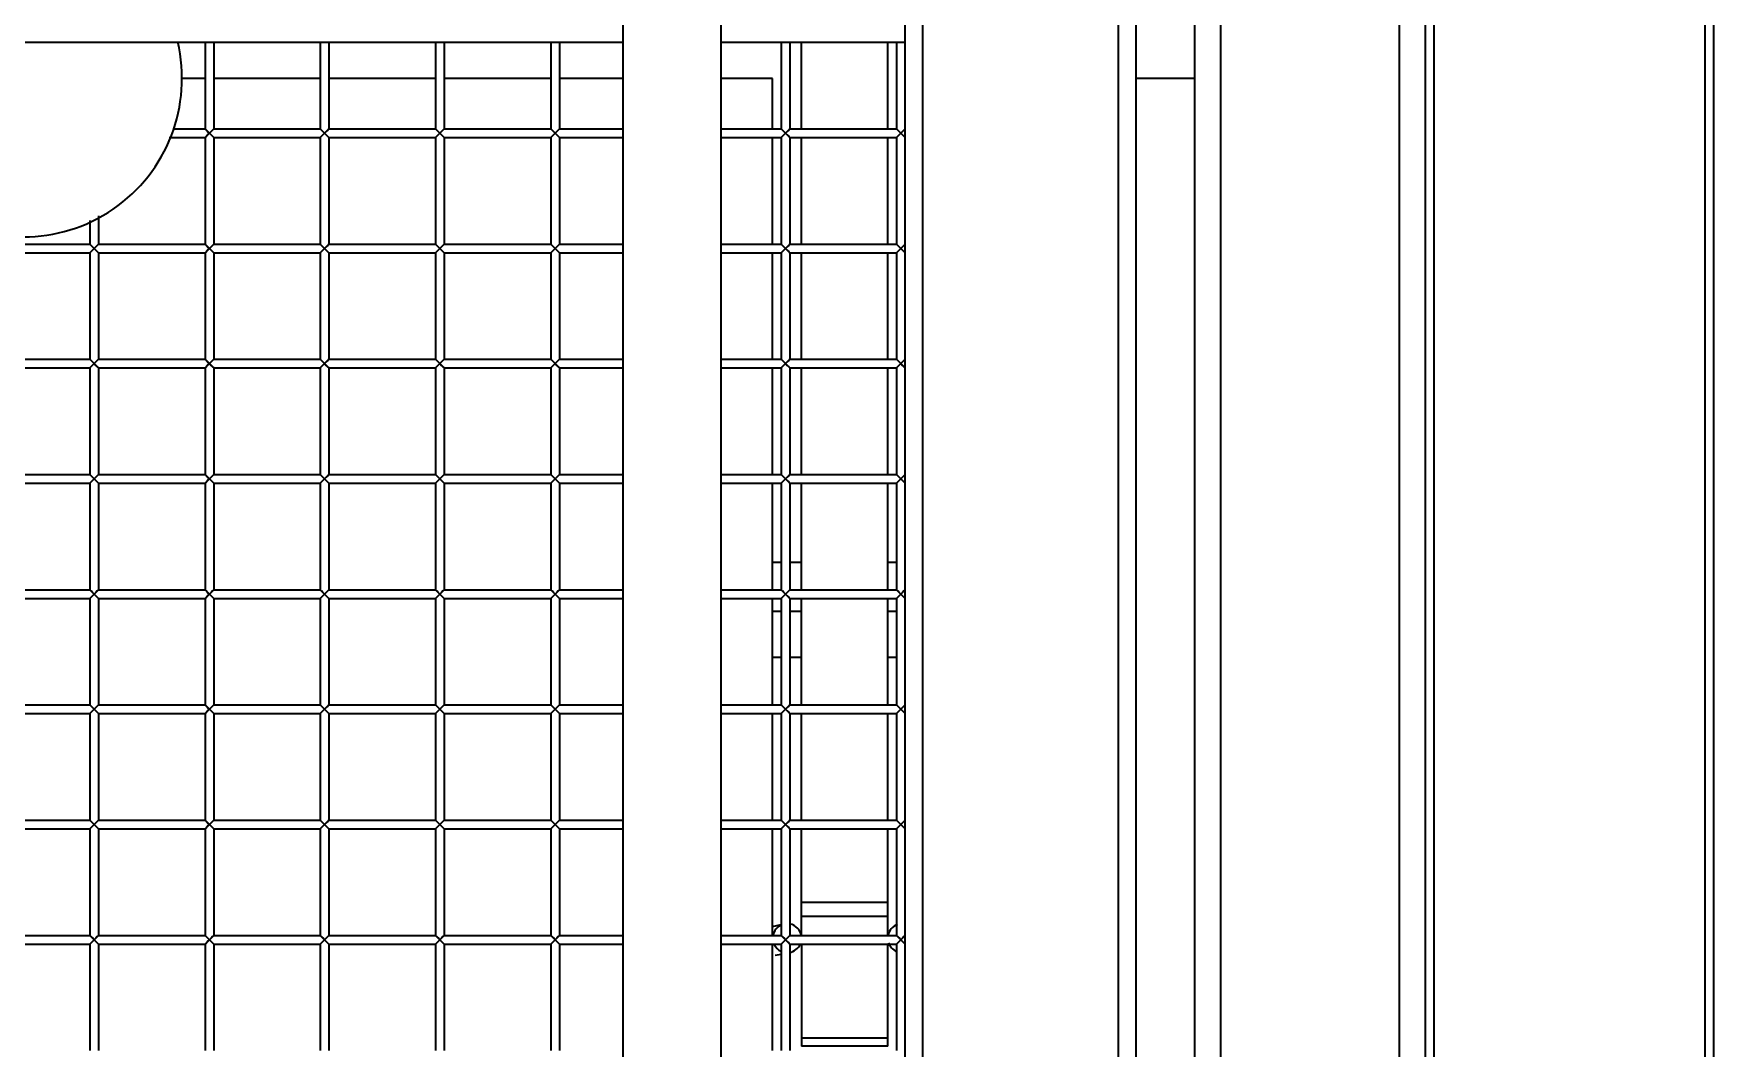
# Model space of a CAD drawing. Header units: millimetres. Extents: x 32496 to 166256, y 3504 to 23939.
# Drawn here: x 46166 to 46749, y 17117 to 17469 of the extents above; entities that cross this region are included whole.
import ezdxf

# ---------------------------------------------------------------- set-up
doc = ezdxf.new("R2010")
doc.units = ezdxf.units.MM
doc.layers.get('0').update_dxf_attribs({"lineweight": 35})

msp = doc.modelspace()

# ---------------------------------------------------------------- linework, layer by layer
at = {"linetype": 'Continuous'}
for p, q in [((46578.14, 15203.349), (46578.14, 17722.349)), ((46640.14, 15203.349), (46640.14, 17722.349)), ((46649.14, 17722.349), (46649.14, 15203.349)), ((46652.14, 17722.349), (46652.14, 15203.349)), ((46746.14, 17722.349), (46746.14, 15203.349)), ((46749.14, 17722.349), (46749.14, 15203.349)), ((46569.14, 15283.349), (46569.14, 17642.349)), ((46468.64, 17465.849), (46468.64, 17625.849)), ((46474.64, 17622.849), (46474.64, 15302.849)), ((46542.64, 15302.849), (46542.64, 17622.849)), ((46548.64, 17622.849), (46548.64, 15302.849)), ((46370.64, 17480.849), (46370.64, 16549.849)), ((46404.64, 17480.849), (46404.64, 16549.849)), ((46370.64, 17465.849), (45744.64, 17465.849)), ((46225.64, 17465.849), (46225.64, 17435.849)), ((46228.64, 17465.849), (46228.64, 17435.849)), ((46265.64, 17465.849), (46265.64, 17435.849)), ((46268.64, 17465.849), (46268.64, 17435.849)), ((46305.64, 17465.849), (46305.64, 17435.849)), ((46308.64, 17465.849), (46308.64, 17435.849)), ((46345.64, 17465.849), (46345.64, 17435.849)), ((46348.64, 17465.849), (46348.64, 17435.849)), ((46468.64, 17465.849), (46404.64, 17465.849)), ((46425.64, 17465.849), (46425.64, 17435.849)), ((46428.64, 17465.849), (46428.64, 17435.849)), ((46432.64, 17435.849), (46432.64, 17465.849)), ((46462.64, 17435.849), (46462.64, 17465.849)), ((46465.64, 17465.849), (46465.64, 17435.849)), ((46468.64, 16562.849), (46468.64, 17465.849)), ((46225.64, 17453.349), (46217.64, 17453.349)), ((46265.64, 17453.349), (46228.64, 17453.349)), ((46305.64, 17453.349), (46268.64, 17453.349)), ((46345.64, 17453.349), (46308.64, 17453.349)), ((46370.64, 17453.349), (46348.64, 17453.349)), ((46422.64, 17453.349), (46404.64, 17453.349)), ((46422.64, 17435.849), (46422.64, 17453.349)), ((46569.14, 17453.349), (46548.64, 17453.349)), ((46213.177, 17432.849), (46225.64, 17432.849)), ((46214.717, 17435.849), (46225.64, 17435.849)), ((46225.64, 17432.849), (46228.64, 17435.849)), ((46228.64, 17432.849), (46225.64, 17435.849)), ((46225.64, 17432.849), (46225.64, 17395.849)), ((46225.756, 17432.965), (46226.55, 17433.759)), ((46226.55, 17433.759), (46227.14, 17434.349)), ((46228.64, 17435.849), (46228.209, 17435.418)), ((46228.64, 17435.849), (46265.64, 17435.849)), ((46228.64, 17432.849), (46228.64, 17395.849)), ((46228.64, 17432.849), (46265.64, 17432.849)), ((46265.64, 17432.849), (46268.64, 17435.849)), ((46268.64, 17432.849), (46265.64, 17435.849)), ((46265.64, 17432.849), (46265.64, 17395.849)), ((46265.756, 17432.965), (46266.55, 17433.759)), ((46266.55, 17433.759), (46267.14, 17434.349)), ((46268.64, 17435.849), (46268.209, 17435.418)), ((46268.64, 17435.849), (46305.64, 17435.849)), ((46268.64, 17432.849), (46268.64, 17395.849)), ((46268.64, 17432.849), (46305.64, 17432.849)), ((46305.64, 17432.849), (46308.64, 17435.849)), ((46308.64, 17432.849), (46305.64, 17435.849)), ((46305.64, 17432.849), (46305.64, 17395.849)), ((46305.756, 17432.965), (46306.55, 17433.759)), ((46306.55, 17433.759), (46307.14, 17434.349)), ((46308.64, 17435.849), (46308.209, 17435.418)), ((46308.64, 17435.849), (46345.64, 17435.849)), ((46308.64, 17432.849), (46308.64, 17395.849)), ((46308.64, 17432.849), (46345.64, 17432.849)), ((46345.64, 17432.849), (46348.64, 17435.849)), ((46348.64, 17432.849), (46345.64, 17435.849)), ((46345.64, 17432.849), (46345.64, 17395.849)), ((46345.756, 17432.965), (46346.55, 17433.759)), ((46346.55, 17433.759), (46347.14, 17434.349)), ((46348.64, 17435.849), (46348.209, 17435.418)), ((46348.64, 17435.849), (46370.64, 17435.849)), ((46348.64, 17432.849), (46348.64, 17395.849)), ((46348.64, 17432.849), (46370.64, 17432.849)), ((46404.64, 17435.849), (46425.64, 17435.849)), ((46404.64, 17432.849), (46425.64, 17432.849)), ((46422.64, 17395.849), (46422.64, 17432.849)), ((46425.64, 17432.849), (46428.64, 17435.849)), ((46428.64, 17432.849), (46425.64, 17435.849)), ((46425.64, 17432.849), (46425.64, 17395.849)), ((46425.756, 17432.965), (46426.55, 17433.759)), ((46426.55, 17433.759), (46427.14, 17434.349)), ((46428.64, 17435.849), (46428.209, 17435.418)), ((46428.64, 17435.849), (46465.64, 17435.849)), ((46428.64, 17432.849), (46428.64, 17395.849)), ((46428.64, 17432.849), (46465.64, 17432.849)), ((46432.64, 17395.849), (46432.64, 17432.849)), ((46462.64, 17395.849), (46462.64, 17432.849)), ((46465.64, 17432.849), (46468.64, 17435.849)), ((46468.64, 17432.849), (46465.64, 17435.849)), ((46465.64, 17432.849), (46465.64, 17395.849)), ((46465.756, 17432.965), (46466.55, 17433.759)), ((46466.55, 17433.759), (46467.14, 17434.349)), ((46468.64, 17435.849), (46468.209, 17435.418)), ((46185.64, 17404.082), (46185.64, 17395.849)), ((46188.64, 17405.618), (46188.64, 17395.849)), ((46148.64, 17395.849), (46185.64, 17395.849)), ((46148.64, 17392.849), (46185.64, 17392.849)), ((46185.64, 17392.849), (46188.64, 17395.849)), ((46188.64, 17392.849), (46185.64, 17395.849)), ((46185.64, 17392.849), (46185.64, 17355.849)), ((46185.756, 17392.965), (46186.55, 17393.759)), ((46186.55, 17393.759), (46187.14, 17394.349)), ((46188.64, 17395.849), (46188.209, 17395.418)), ((46188.64, 17395.849), (46225.64, 17395.849)), ((46188.64, 17392.849), (46188.64, 17355.849)), ((46188.64, 17392.849), (46225.64, 17392.849)), ((46225.64, 17392.849), (46228.64, 17395.849)), ((46228.64, 17392.849), (46225.64, 17395.849)), ((46225.64, 17392.849), (46225.64, 17355.849)), ((46225.756, 17392.965), (46226.55, 17393.759)), ((46226.55, 17393.759), (46227.14, 17394.349)), ((46228.64, 17395.849), (46228.209, 17395.418)), ((46228.64, 17395.849), (46265.64, 17395.849)), ((46228.64, 17392.849), (46228.64, 17355.849)), ((46228.64, 17392.849), (46265.64, 17392.849)), ((46265.64, 17392.849), (46268.64, 17395.849)), ((46268.64, 17392.849), (46265.64, 17395.849)), ((46265.64, 17392.849), (46265.64, 17355.849)), ((46265.756, 17392.965), (46266.55, 17393.759)), ((46266.55, 17393.759), (46267.14, 17394.349)), ((46268.64, 17395.849), (46268.209, 17395.418)), ((46268.64, 17395.849), (46305.64, 17395.849)), ((46268.64, 17392.849), (46268.64, 17355.849)), ((46268.64, 17392.849), (46305.64, 17392.849)), ((46305.64, 17392.849), (46308.64, 17395.849)), ((46308.64, 17392.849), (46305.64, 17395.849)), ((46305.64, 17392.849), (46305.64, 17355.849)), ((46305.756, 17392.965), (46306.55, 17393.759)), ((46306.55, 17393.759), (46307.14, 17394.349)), ((46308.64, 17395.849), (46308.209, 17395.418)), ((46308.64, 17395.849), (46345.64, 17395.849)), ((46308.64, 17392.849), (46308.64, 17355.849)), ((46308.64, 17392.849), (46345.64, 17392.849)), ((46345.64, 17392.849), (46348.64, 17395.849)), ((46348.64, 17392.849), (46345.64, 17395.849)), ((46345.64, 17392.849), (46345.64, 17355.849)), ((46345.756, 17392.965), (46346.55, 17393.759)), ((46346.55, 17393.759), (46347.14, 17394.349)), ((46348.64, 17395.849), (46348.209, 17395.418)), ((46348.64, 17395.849), (46370.64, 17395.849)), ((46348.64, 17392.849), (46348.64, 17355.849)), ((46348.64, 17392.849), (46370.64, 17392.849)), ((46404.64, 17395.849), (46425.64, 17395.849)), ((46404.64, 17392.849), (46425.64, 17392.849)), ((46422.64, 17355.849), (46422.64, 17392.849)), ((46425.64, 17392.849), (46428.64, 17395.849)), ((46428.64, 17392.849), (46425.64, 17395.849)), ((46425.64, 17392.849), (46425.64, 17355.849)), ((46425.756, 17392.965), (46426.55, 17393.759)), ((46426.55, 17393.759), (46427.14, 17394.349)), ((46428.64, 17395.849), (46428.209, 17395.418)), ((46428.64, 17395.849), (46465.64, 17395.849)), ((46428.64, 17392.849), (46428.64, 17355.849)), ((46428.64, 17392.849), (46465.64, 17392.849)), ((46432.64, 17355.849), (46432.64, 17392.849)), ((46462.64, 17355.849), (46462.64, 17392.849)), ((46465.64, 17392.849), (46468.64, 17395.849)), ((46468.64, 17392.849), (46465.64, 17395.849)), ((46465.64, 17392.849), (46465.64, 17355.849)), ((46465.756, 17392.965), (46466.55, 17393.759)), ((46466.55, 17393.759), (46467.14, 17394.349)), ((46468.64, 17395.849), (46468.209, 17395.418)), ((46148.64, 17355.849), (46185.64, 17355.849)), ((46148.64, 17352.849), (46185.64, 17352.849)), ((46185.64, 17352.849), (46188.64, 17355.849)), ((46188.64, 17352.849), (46185.64, 17355.849)), ((46185.64, 17352.849), (46185.64, 17315.849)), ((46185.756, 17352.965), (46186.55, 17353.759)), ((46186.55, 17353.759), (46187.14, 17354.349)), ((46188.64, 17355.849), (46188.209, 17355.418)), ((46188.64, 17355.849), (46225.64, 17355.849)), ((46188.64, 17352.849), (46188.64, 17315.849)), ((46188.64, 17352.849), (46225.64, 17352.849)), ((46225.64, 17352.849), (46228.64, 17355.849)), ((46228.64, 17352.849), (46225.64, 17355.849)), ((46225.64, 17352.849), (46225.64, 17315.849)), ((46225.756, 17352.965), (46226.55, 17353.759)), ((46226.55, 17353.759), (46227.14, 17354.349)), ((46228.64, 17355.849), (46228.209, 17355.418)), ((46228.64, 17355.849), (46265.64, 17355.849)), ((46228.64, 17352.849), (46228.64, 17315.849)), ((46228.64, 17352.849), (46265.64, 17352.849)), ((46265.64, 17352.849), (46268.64, 17355.849)), ((46268.64, 17352.849), (46265.64, 17355.849)), ((46265.64, 17352.849), (46265.64, 17315.849)), ((46265.756, 17352.965), (46266.55, 17353.759)), ((46266.55, 17353.759), (46267.14, 17354.349)), ((46268.64, 17355.849), (46268.209, 17355.418)), ((46268.64, 17355.849), (46305.64, 17355.849)), ((46268.64, 17352.849), (46268.64, 17315.849)), ((46268.64, 17352.849), (46305.64, 17352.849)), ((46305.64, 17352.849), (46308.64, 17355.849)), ((46308.64, 17352.849), (46305.64, 17355.849)), ((46305.64, 17352.849), (46305.64, 17315.849)), ((46305.756, 17352.965), (46306.55, 17353.759)), ((46306.55, 17353.759), (46307.14, 17354.349)), ((46308.64, 17355.849), (46308.209, 17355.418)), ((46308.64, 17355.849), (46345.64, 17355.849)), ((46308.64, 17352.849), (46308.64, 17315.849)), ((46308.64, 17352.849), (46345.64, 17352.849)), ((46345.64, 17352.849), (46348.64, 17355.849)), ((46348.64, 17352.849), (46345.64, 17355.849)), ((46345.64, 17352.849), (46345.64, 17315.849)), ((46345.756, 17352.965), (46346.55, 17353.759)), ((46346.55, 17353.759), (46347.14, 17354.349)), ((46348.64, 17355.849), (46348.209, 17355.418)), ((46348.64, 17355.849), (46370.64, 17355.849)), ((46348.64, 17352.849), (46348.64, 17315.849)), ((46348.64, 17352.849), (46370.64, 17352.849)), ((46404.64, 17355.849), (46425.64, 17355.849)), ((46404.64, 17352.849), (46425.64, 17352.849)), ((46422.64, 17315.849), (46422.64, 17352.849)), ((46425.64, 17352.849), (46428.64, 17355.849)), ((46428.64, 17352.849), (46425.64, 17355.849)), ((46425.64, 17352.849), (46425.64, 17315.849)), ((46425.756, 17352.965), (46426.55, 17353.759)), ((46426.55, 17353.759), (46427.14, 17354.349)), ((46428.64, 17355.849), (46428.209, 17355.418)), ((46428.64, 17355.849), (46465.64, 17355.849)), ((46428.64, 17352.849), (46428.64, 17315.849)), ((46428.64, 17352.849), (46465.64, 17352.849)), ((46432.64, 17315.849), (46432.64, 17352.849)), ((46462.64, 17315.849), (46462.64, 17352.849)), ((46465.64, 17352.849), (46468.64, 17355.849)), ((46468.64, 17352.849), (46465.64, 17355.849)), ((46465.64, 17352.849), (46465.64, 17315.849)), ((46465.756, 17352.965), (46466.55, 17353.759)), ((46466.55, 17353.759), (46467.14, 17354.349)), ((46468.64, 17355.849), (46468.209, 17355.418)), ((46148.64, 17315.849), (46185.64, 17315.849)), ((46185.64, 17312.849), (46188.64, 17315.849)), ((46188.64, 17312.849), (46185.64, 17315.849)), ((46188.64, 17315.849), (46188.209, 17315.418)), ((46188.64, 17315.849), (46225.64, 17315.849)), ((46225.64, 17312.849), (46228.64, 17315.849)), ((46228.64, 17312.849), (46225.64, 17315.849)), ((46228.64, 17315.849), (46228.209, 17315.418)), ((46228.64, 17315.849), (46265.64, 17315.849)), ((46265.64, 17312.849), (46268.64, 17315.849)), ((46268.64, 17312.849), (46265.64, 17315.849)), ((46268.64, 17315.849), (46268.209, 17315.418)), ((46268.64, 17315.849), (46305.64, 17315.849)), ((46305.64, 17312.849), (46308.64, 17315.849)), ((46308.64, 17312.849), (46305.64, 17315.849)), ((46308.64, 17315.849), (46308.209, 17315.418)), ((46308.64, 17315.849), (46345.64, 17315.849)), ((46345.64, 17312.849), (46348.64, 17315.849)), ((46348.64, 17312.849), (46345.64, 17315.849)), ((46348.64, 17315.849), (46348.209, 17315.418)), ((46348.64, 17315.849), (46370.64, 17315.849)), ((46404.64, 17315.849), (46425.64, 17315.849)), ((46425.64, 17312.849), (46428.64, 17315.849)), ((46428.64, 17312.849), (46425.64, 17315.849)), ((46428.64, 17315.849), (46428.209, 17315.418)), ((46428.64, 17315.849), (46465.64, 17315.849)), ((46465.64, 17312.849), (46468.64, 17315.849)), ((46468.64, 17312.849), (46465.64, 17315.849)), ((46468.64, 17315.849), (46468.209, 17315.418)), ((46148.64, 17312.849), (46185.64, 17312.849)), ((46185.64, 17312.849), (46185.64, 17275.849)), ((46185.756, 17312.965), (46186.55, 17313.759)), ((46186.55, 17313.759), (46187.14, 17314.349)), ((46188.64, 17312.849), (46188.64, 17275.849)), ((46188.64, 17312.849), (46225.64, 17312.849)), ((46225.64, 17312.849), (46225.64, 17275.849)), ((46225.756, 17312.965), (46226.55, 17313.759)), ((46226.55, 17313.759), (46227.14, 17314.349)), ((46228.64, 17312.849), (46228.64, 17275.849)), ((46228.64, 17312.849), (46265.64, 17312.849)), ((46265.64, 17312.849), (46265.64, 17275.849)), ((46265.756, 17312.965), (46266.55, 17313.759)), ((46266.55, 17313.759), (46267.14, 17314.349)), ((46268.64, 17312.849), (46268.64, 17275.849)), ((46268.64, 17312.849), (46305.64, 17312.849)), ((46305.64, 17312.849), (46305.64, 17275.849)), ((46305.756, 17312.965), (46306.55, 17313.759)), ((46306.55, 17313.759), (46307.14, 17314.349)), ((46308.64, 17312.849), (46308.64, 17275.849)), ((46308.64, 17312.849), (46345.64, 17312.849)), ((46345.64, 17312.849), (46345.64, 17275.849)), ((46345.756, 17312.965), (46346.55, 17313.759)), ((46346.55, 17313.759), (46347.14, 17314.349)), ((46348.64, 17312.849), (46348.64, 17275.849)), ((46348.64, 17312.849), (46370.64, 17312.849)), ((46404.64, 17312.849), (46425.64, 17312.849)), ((46422.64, 17275.849), (46422.64, 17312.849)), ((46425.64, 17312.849), (46425.64, 17275.849)), ((46425.756, 17312.965), (46426.55, 17313.759)), ((46426.55, 17313.759), (46427.14, 17314.349)), ((46428.64, 17312.849), (46428.64, 17275.849)), ((46428.64, 17312.849), (46465.64, 17312.849)), ((46432.64, 17275.849), (46432.64, 17312.849)), ((46462.64, 17275.849), (46462.64, 17312.849)), ((46465.64, 17312.849), (46465.64, 17275.849)), ((46465.756, 17312.965), (46466.55, 17313.759)), ((46466.55, 17313.759), (46467.14, 17314.349)), ((46425.64, 17285.349), (46422.64, 17285.349)), ((46432.64, 17285.349), (46428.64, 17285.349)), ((46465.64, 17285.349), (46462.64, 17285.349)), ((46148.64, 17275.849), (46185.64, 17275.849)), ((46185.64, 17272.849), (46188.64, 17275.849)), ((46188.64, 17272.849), (46185.64, 17275.849)), ((46186.55, 17273.759), (46187.14, 17274.349)), ((46188.64, 17275.849), (46188.209, 17275.418)), ((46188.64, 17275.849), (46225.64, 17275.849)), ((46225.64, 17272.849), (46228.64, 17275.849)), ((46228.64, 17272.849), (46225.64, 17275.849)), ((46226.55, 17273.759), (46227.14, 17274.349)), ((46228.64, 17275.849), (46228.209, 17275.418)), ((46228.64, 17275.849), (46265.64, 17275.849)), ((46265.64, 17272.849), (46268.64, 17275.849)), ((46268.64, 17272.849), (46265.64, 17275.849)), ((46266.55, 17273.759), (46267.14, 17274.349)), ((46268.64, 17275.849), (46268.209, 17275.418)), ((46268.64, 17275.849), (46305.64, 17275.849)), ((46305.64, 17272.849), (46308.64, 17275.849)), ((46308.64, 17272.849), (46305.64, 17275.849)), ((46306.55, 17273.759), (46307.14, 17274.349)), ((46308.64, 17275.849), (46308.209, 17275.418)), ((46308.64, 17275.849), (46345.64, 17275.849)), ((46345.64, 17272.849), (46348.64, 17275.849)), ((46348.64, 17272.849), (46345.64, 17275.849)), ((46346.55, 17273.759), (46347.14, 17274.349)), ((46348.64, 17275.849), (46348.209, 17275.418)), ((46348.64, 17275.849), (46370.64, 17275.849)), ((46404.64, 17275.849), (46425.64, 17275.849)), ((46425.64, 17272.849), (46428.64, 17275.849)), ((46428.64, 17272.849), (46425.64, 17275.849)), ((46426.55, 17273.759), (46427.14, 17274.349)), ((46428.64, 17275.849), (46428.209, 17275.418)), ((46428.64, 17275.849), (46465.64, 17275.849)), ((46465.64, 17272.849), (46468.64, 17275.849)), ((46468.64, 17272.849), (46465.64, 17275.849)), ((46466.55, 17273.759), (46467.14, 17274.349)), ((46468.64, 17275.849), (46468.209, 17275.418)), ((46148.64, 17272.849), (46185.64, 17272.849)), ((46185.64, 17272.849), (46185.64, 17235.849)), ((46185.756, 17272.965), (46186.55, 17273.759)), ((46188.64, 17272.849), (46188.64, 17235.849)), ((46188.64, 17272.849), (46225.64, 17272.849)), ((46225.64, 17272.849), (46225.64, 17235.849)), ((46225.756, 17272.965), (46226.55, 17273.759)), ((46228.64, 17272.849), (46228.64, 17235.849)), ((46228.64, 17272.849), (46265.64, 17272.849)), ((46265.64, 17272.849), (46265.64, 17235.849)), ((46265.756, 17272.965), (46266.55, 17273.759)), ((46268.64, 17272.849), (46268.64, 17235.849)), ((46268.64, 17272.849), (46305.64, 17272.849)), ((46305.64, 17272.849), (46305.64, 17235.849)), ((46305.756, 17272.965), (46306.55, 17273.759)), ((46308.64, 17272.849), (46308.64, 17235.849)), ((46308.64, 17272.849), (46345.64, 17272.849)), ((46345.64, 17272.849), (46345.64, 17235.849)), ((46345.756, 17272.965), (46346.55, 17273.759)), ((46348.64, 17272.849), (46348.64, 17235.849)), ((46348.64, 17272.849), (46370.64, 17272.849)), ((46404.64, 17272.849), (46425.64, 17272.849)), ((46422.64, 17235.849), (46422.64, 17272.849)), ((46425.64, 17272.849), (46425.64, 17235.849)), ((46425.756, 17272.965), (46426.55, 17273.759)), ((46428.64, 17272.849), (46428.64, 17235.849)), ((46428.64, 17272.849), (46465.64, 17272.849)), ((46432.64, 17235.849), (46432.64, 17272.849)), ((46462.64, 17235.849), (46462.64, 17272.849)), ((46465.64, 17272.849), (46465.64, 17235.849)), ((46465.756, 17272.965), (46466.55, 17273.759)), ((46425.64, 17268.349), (46422.64, 17268.349)), ((46432.64, 17268.349), (46428.64, 17268.349)), ((46465.64, 17268.349), (46462.64, 17268.349)), ((46425.64, 17252.349), (46422.64, 17252.349)), ((46432.64, 17252.349), (46428.64, 17252.349)), ((46465.64, 17252.349), (46462.64, 17252.349)), ((46148.64, 17235.849), (46185.64, 17235.849)), ((46185.64, 17232.849), (46188.64, 17235.849)), ((46188.64, 17232.849), (46185.64, 17235.849)), ((46185.756, 17232.965), (46186.55, 17233.759)), ((46186.55, 17233.759), (46187.14, 17234.349)), ((46188.64, 17235.849), (46188.209, 17235.418)), ((46188.64, 17235.849), (46225.64, 17235.849)), ((46225.64, 17232.849), (46228.64, 17235.849)), ((46228.64, 17232.849), (46225.64, 17235.849)), ((46225.756, 17232.965), (46226.55, 17233.759)), ((46226.55, 17233.759), (46227.14, 17234.349)), ((46228.64, 17235.849), (46228.209, 17235.418)), ((46228.64, 17235.849), (46265.64, 17235.849)), ((46265.64, 17232.849), (46268.64, 17235.849)), ((46268.64, 17232.849), (46265.64, 17235.849)), ((46265.756, 17232.965), (46266.55, 17233.759)), ((46266.55, 17233.759), (46267.14, 17234.349)), ((46268.64, 17235.849), (46268.209, 17235.418)), ((46268.64, 17235.849), (46305.64, 17235.849)), ((46305.64, 17232.849), (46308.64, 17235.849)), ((46308.64, 17232.849), (46305.64, 17235.849)), ((46305.756, 17232.965), (46306.55, 17233.759)), ((46306.55, 17233.759), (46307.14, 17234.349)), ((46308.64, 17235.849), (46308.209, 17235.418)), ((46308.64, 17235.849), (46345.64, 17235.849)), ((46345.64, 17232.849), (46348.64, 17235.849)), ((46348.64, 17232.849), (46345.64, 17235.849)), ((46345.756, 17232.965), (46346.55, 17233.759)), ((46346.55, 17233.759), (46347.14, 17234.349)), ((46348.64, 17235.849), (46348.209, 17235.418)), ((46348.64, 17235.849), (46370.64, 17235.849)), ((46404.64, 17235.849), (46425.64, 17235.849)), ((46425.64, 17232.849), (46428.64, 17235.849)), ((46428.64, 17232.849), (46425.64, 17235.849)), ((46425.756, 17232.965), (46426.55, 17233.759)), ((46426.55, 17233.759), (46427.14, 17234.349)), ((46428.64, 17235.849), (46428.209, 17235.418)), ((46428.64, 17235.849), (46465.64, 17235.849)), ((46465.64, 17232.849), (46468.64, 17235.849)), ((46468.64, 17232.849), (46465.64, 17235.849)), ((46465.756, 17232.965), (46466.55, 17233.759)), ((46466.55, 17233.759), (46467.14, 17234.349)), ((46468.64, 17235.849), (46468.209, 17235.418)), ((46148.64, 17232.849), (46185.64, 17232.849)), ((46185.64, 17232.849), (46185.64, 17195.849)), ((46188.64, 17232.849), (46188.64, 17195.849)), ((46188.64, 17232.849), (46225.64, 17232.849)), ((46225.64, 17232.849), (46225.64, 17195.849)), ((46228.64, 17232.849), (46228.64, 17195.849)), ((46228.64, 17232.849), (46265.64, 17232.849)), ((46265.64, 17232.849), (46265.64, 17195.849)), ((46268.64, 17232.849), (46268.64, 17195.849)), ((46268.64, 17232.849), (46305.64, 17232.849)), ((46305.64, 17232.849), (46305.64, 17195.849)), ((46308.64, 17232.849), (46308.64, 17195.849)), ((46308.64, 17232.849), (46345.64, 17232.849)), ((46345.64, 17232.849), (46345.64, 17195.849)), ((46348.64, 17232.849), (46348.64, 17195.849)), ((46348.64, 17232.849), (46370.64, 17232.849)), ((46404.64, 17232.849), (46425.64, 17232.849)), ((46422.64, 17195.849), (46422.64, 17232.849)), ((46425.64, 17232.849), (46425.64, 17195.849)), ((46428.64, 17232.849), (46428.64, 17195.849)), ((46428.64, 17232.849), (46465.64, 17232.849)), ((46432.64, 17195.849), (46432.64, 17232.849)), ((46462.64, 17195.849), (46462.64, 17232.849)), ((46465.64, 17232.849), (46465.64, 17195.849)), ((46148.64, 17195.849), (46185.64, 17195.849)), ((46148.64, 17192.849), (46185.64, 17192.849)), ((46185.64, 17192.849), (46188.64, 17195.849)), ((46188.64, 17192.849), (46185.64, 17195.849)), ((46185.64, 17192.849), (46185.64, 17155.849)), ((46185.756, 17192.965), (46186.55, 17193.759)), ((46186.55, 17193.759), (46187.14, 17194.349)), ((46188.64, 17195.849), (46188.209, 17195.418)), ((46188.64, 17195.849), (46225.64, 17195.849)), ((46188.64, 17192.849), (46188.64, 17155.849)), ((46188.64, 17192.849), (46225.64, 17192.849)), ((46225.64, 17192.849), (46228.64, 17195.849)), ((46228.64, 17192.849), (46225.64, 17195.849)), ((46225.64, 17192.849), (46225.64, 17155.849)), ((46225.756, 17192.965), (46226.55, 17193.759)), ((46226.55, 17193.759), (46227.14, 17194.349)), ((46228.64, 17195.849), (46228.209, 17195.418)), ((46228.64, 17195.849), (46265.64, 17195.849)), ((46228.64, 17192.849), (46228.64, 17155.849)), ((46228.64, 17192.849), (46265.64, 17192.849)), ((46265.64, 17192.849), (46268.64, 17195.849)), ((46268.64, 17192.849), (46265.64, 17195.849)), ((46265.64, 17192.849), (46265.64, 17155.849)), ((46265.756, 17192.965), (46266.55, 17193.759)), ((46266.55, 17193.759), (46267.14, 17194.349)), ((46268.64, 17195.849), (46268.209, 17195.418)), ((46268.64, 17195.849), (46305.64, 17195.849)), ((46268.64, 17192.849), (46268.64, 17155.849)), ((46268.64, 17192.849), (46305.64, 17192.849)), ((46305.64, 17192.849), (46308.64, 17195.849)), ((46308.64, 17192.849), (46305.64, 17195.849)), ((46305.64, 17192.849), (46305.64, 17155.849)), ((46305.756, 17192.965), (46306.55, 17193.759)), ((46306.55, 17193.759), (46307.14, 17194.349)), ((46308.64, 17195.849), (46308.209, 17195.418)), ((46308.64, 17195.849), (46345.64, 17195.849)), ((46308.64, 17192.849), (46308.64, 17155.849)), ((46308.64, 17192.849), (46345.64, 17192.849)), ((46345.64, 17192.849), (46348.64, 17195.849)), ((46348.64, 17192.849), (46345.64, 17195.849)), ((46345.64, 17192.849), (46345.64, 17155.849)), ((46345.756, 17192.965), (46346.55, 17193.759)), ((46346.55, 17193.759), (46347.14, 17194.349)), ((46348.64, 17195.849), (46348.209, 17195.418)), ((46348.64, 17195.849), (46370.64, 17195.849)), ((46348.64, 17192.849), (46348.64, 17155.849)), ((46348.64, 17192.849), (46370.64, 17192.849)), ((46404.64, 17195.849), (46425.64, 17195.849)), ((46404.64, 17192.849), (46425.64, 17192.849)), ((46422.64, 17155.849), (46422.64, 17192.849)), ((46425.64, 17192.849), (46428.64, 17195.849)), ((46428.64, 17192.849), (46425.64, 17195.849)), ((46425.64, 17192.849), (46425.64, 17155.849)), ((46425.756, 17192.965), (46426.55, 17193.759)), ((46426.55, 17193.759), (46427.14, 17194.349)), ((46428.64, 17195.849), (46428.209, 17195.418)), ((46428.64, 17195.849), (46465.64, 17195.849)), ((46428.64, 17192.849), (46428.64, 17155.849)), ((46428.64, 17192.849), (46465.64, 17192.849)), ((46432.64, 17155.821), (46432.64, 17192.849)), ((46462.64, 17155.821), (46462.64, 17192.849)), ((46465.64, 17192.849), (46468.64, 17195.849)), ((46468.64, 17192.849), (46465.64, 17195.849)), ((46465.64, 17192.849), (46465.64, 17155.849)), ((46465.756, 17192.965), (46466.55, 17193.759)), ((46466.55, 17193.759), (46467.14, 17194.349)), ((46468.64, 17195.849), (46468.209, 17195.418)), ((46432.64, 17167.349), (46462.64, 17167.349)), ((46422.64, 17158.981), (46425.64, 17159.564)), ((46462.64, 17162.349), (46432.64, 17162.349)), ((46148.64, 17155.849), (46185.64, 17155.849)), ((46148.64, 17152.849), (46185.64, 17152.849)), ((46185.64, 17152.849), (46188.64, 17155.849)), ((46188.64, 17152.849), (46185.64, 17155.849)), ((46185.64, 17152.849), (46185.64, 17115.849)), ((46185.756, 17152.965), (46186.55, 17153.759)), ((46186.55, 17153.759), (46187.14, 17154.349)), ((46188.64, 17155.849), (46188.209, 17155.418)), ((46188.64, 17155.849), (46225.64, 17155.849)), ((46188.64, 17152.849), (46188.64, 17115.849)), ((46188.64, 17152.849), (46225.64, 17152.849)), ((46225.64, 17152.849), (46228.64, 17155.849)), ((46228.64, 17152.849), (46225.64, 17155.849)), ((46225.64, 17152.849), (46225.64, 17115.849)), ((46225.756, 17152.965), (46226.55, 17153.759)), ((46226.55, 17153.759), (46227.14, 17154.349)), ((46228.64, 17155.849), (46228.209, 17155.418)), ((46228.64, 17155.849), (46265.64, 17155.849)), ((46228.64, 17152.849), (46228.64, 17115.849)), ((46228.64, 17152.849), (46265.64, 17152.849)), ((46265.64, 17152.849), (46268.64, 17155.849)), ((46268.64, 17152.849), (46265.64, 17155.849)), ((46265.64, 17152.849), (46265.64, 17115.849)), ((46265.756, 17152.965), (46266.55, 17153.759)), ((46266.55, 17153.759), (46267.14, 17154.349)), ((46268.64, 17155.849), (46268.209, 17155.418)), ((46268.64, 17155.849), (46305.64, 17155.849)), ((46268.64, 17152.849), (46268.64, 17115.849)), ((46268.64, 17152.849), (46305.64, 17152.849)), ((46305.64, 17152.849), (46308.64, 17155.849)), ((46308.64, 17152.849), (46305.64, 17155.849)), ((46305.64, 17152.849), (46305.64, 17115.849)), ((46305.756, 17152.965), (46306.55, 17153.759)), ((46306.55, 17153.759), (46307.14, 17154.349)), ((46308.64, 17155.849), (46308.209, 17155.418)), ((46308.64, 17155.849), (46345.64, 17155.849)), ((46308.64, 17152.849), (46308.64, 17115.849)), ((46308.64, 17152.849), (46345.64, 17152.849)), ((46345.64, 17152.849), (46348.64, 17155.849)), ((46348.64, 17152.849), (46345.64, 17155.849)), ((46345.64, 17152.849), (46345.64, 17115.849)), ((46345.756, 17152.965), (46346.55, 17153.759)), ((46346.55, 17153.759), (46347.14, 17154.349)), ((46348.64, 17155.849), (46348.209, 17155.418)), ((46348.64, 17155.849), (46370.64, 17155.849)), ((46348.64, 17152.849), (46348.64, 17115.849)), ((46348.64, 17152.849), (46370.64, 17152.849)), ((46404.64, 17155.849), (46425.64, 17155.849)), ((46404.64, 17152.849), (46425.64, 17152.849)), ((46422.64, 17115.849), (46422.64, 17152.849)), ((46425.64, 17152.849), (46428.64, 17155.849)), ((46428.64, 17152.849), (46425.64, 17155.849)), ((46425.64, 17152.849), (46425.64, 17115.849)), ((46425.756, 17152.965), (46426.55, 17153.759)), ((46426.55, 17153.759), (46427.14, 17154.349)), ((46428.64, 17155.849), (46428.209, 17155.418)), ((46428.64, 17155.849), (46465.64, 17155.849)), ((46428.64, 17152.849), (46428.64, 17115.849)), ((46428.64, 17152.849), (46465.64, 17152.849)), ((46432.64, 17152.849), (46432.64, 17117.349)), ((46462.64, 17117.349), (46462.64, 17152.849)), ((46465.64, 17152.849), (46468.64, 17155.849)), ((46465.64, 17155.849), (46468.64, 17152.849)), ((46465.64, 17152.849), (46465.64, 17115.849)), ((46465.756, 17152.965), (46466.55, 17153.759)), ((46466.55, 17153.759), (46467.14, 17154.349)), ((46468.64, 17155.849), (46468.209, 17155.418)), ((46423.497, 17148.961), (46425.64, 17149.377)), ((46432.64, 17120.236), (46462.64, 17120.236)), ((46462.64, 17117.349), (46432.64, 17117.349))]:
    msp.add_line(p, q, dxfattribs=at)
for points in [[(46227.14, 17434.349), (46226.553, 17434.936), (46226.077, 17435.411)], [(46228.209, 17435.418), (46227.72, 17434.929), (46227.14, 17434.349)], [(46227.14, 17434.349), (46227.731, 17433.758), (46228.2, 17433.288), (46228.64, 17432.849)], [(46267.14, 17434.349), (46266.553, 17434.936), (46266.077, 17435.411)], [(46268.209, 17435.418), (46267.72, 17434.929), (46267.14, 17434.349)], [(46267.14, 17434.349), (46267.731, 17433.758), (46268.2, 17433.288), (46268.64, 17432.849)], [(46307.14, 17434.349), (46306.553, 17434.936), (46306.077, 17435.411)], [(46308.209, 17435.418), (46307.72, 17434.929), (46307.14, 17434.349)], [(46307.14, 17434.349), (46307.731, 17433.758), (46308.2, 17433.288), (46308.64, 17432.849)], [(46347.14, 17434.349), (46346.553, 17434.936), (46346.077, 17435.411)], [(46348.209, 17435.418), (46347.72, 17434.929), (46347.14, 17434.349)], [(46347.14, 17434.349), (46347.731, 17433.758), (46348.2, 17433.288), (46348.64, 17432.849)], [(46427.14, 17434.349), (46426.553, 17434.936), (46426.077, 17435.411)], [(46428.209, 17435.418), (46427.72, 17434.929), (46427.14, 17434.349)], [(46427.14, 17434.349), (46427.731, 17433.758), (46428.2, 17433.288), (46428.64, 17432.849)], [(46467.14, 17434.349), (46466.553, 17434.936), (46466.077, 17435.411)], [(46468.209, 17435.418), (46467.72, 17434.929), (46467.14, 17434.349)], [(46467.14, 17434.349), (46467.731, 17433.758), (46468.2, 17433.288), (46468.64, 17432.849)], [(46187.14, 17394.349), (46186.553, 17394.936), (46186.077, 17395.411)], [(46188.209, 17395.418), (46187.72, 17394.929), (46187.14, 17394.349)], [(46187.14, 17394.349), (46187.731, 17393.758), (46188.2, 17393.288), (46188.64, 17392.849)], [(46227.14, 17394.349), (46226.553, 17394.936), (46226.077, 17395.411)], [(46228.209, 17395.418), (46227.72, 17394.929), (46227.14, 17394.349)], [(46227.14, 17394.349), (46227.731, 17393.758), (46228.2, 17393.288), (46228.64, 17392.849)], [(46267.14, 17394.349), (46266.553, 17394.936), (46266.077, 17395.411)], [(46268.209, 17395.418), (46267.72, 17394.929), (46267.14, 17394.349)], [(46267.14, 17394.349), (46267.731, 17393.758), (46268.2, 17393.288), (46268.64, 17392.849)], [(46307.14, 17394.349), (46306.553, 17394.936), (46306.077, 17395.411)], [(46308.209, 17395.418), (46307.72, 17394.929), (46307.14, 17394.349)], [(46307.14, 17394.349), (46307.731, 17393.758), (46308.2, 17393.288), (46308.64, 17392.849)], [(46347.14, 17394.349), (46346.553, 17394.936), (46346.077, 17395.411)], [(46348.209, 17395.418), (46347.72, 17394.929), (46347.14, 17394.349)], [(46347.14, 17394.349), (46347.731, 17393.758), (46348.2, 17393.288), (46348.64, 17392.849)], [(46427.14, 17394.349), (46426.553, 17394.936), (46426.077, 17395.411)], [(46428.209, 17395.418), (46427.72, 17394.929), (46427.14, 17394.349)], [(46427.14, 17394.349), (46427.731, 17393.758), (46428.2, 17393.288), (46428.64, 17392.849)], [(46467.14, 17394.349), (46466.553, 17394.936), (46466.077, 17395.411)], [(46468.209, 17395.418), (46467.72, 17394.929), (46467.14, 17394.349)], [(46467.14, 17394.349), (46467.731, 17393.758), (46468.2, 17393.288), (46468.64, 17392.849)], [(46187.14, 17354.349), (46186.553, 17354.936), (46186.077, 17355.411)], [(46188.209, 17355.418), (46187.72, 17354.929), (46187.14, 17354.349)], [(46187.14, 17354.349), (46187.731, 17353.758), (46188.2, 17353.288), (46188.64, 17352.849)], [(46227.14, 17354.349), (46226.553, 17354.936), (46226.077, 17355.411)], [(46228.209, 17355.418), (46227.72, 17354.929), (46227.14, 17354.349)], [(46227.14, 17354.349), (46227.731, 17353.758), (46228.2, 17353.288), (46228.64, 17352.849)], [(46267.14, 17354.349), (46266.553, 17354.936), (46266.077, 17355.411)], [(46268.209, 17355.418), (46267.72, 17354.929), (46267.14, 17354.349)], [(46267.14, 17354.349), (46267.731, 17353.758), (46268.2, 17353.288), (46268.64, 17352.849)], [(46307.14, 17354.349), (46306.553, 17354.936), (46306.077, 17355.411)], [(46308.209, 17355.418), (46307.72, 17354.929), (46307.14, 17354.349)], [(46307.14, 17354.349), (46307.731, 17353.758), (46308.2, 17353.288), (46308.64, 17352.849)], [(46347.14, 17354.349), (46346.553, 17354.936), (46346.077, 17355.411)], [(46348.209, 17355.418), (46347.72, 17354.929), (46347.14, 17354.349)], [(46347.14, 17354.349), (46347.731, 17353.758), (46348.2, 17353.288), (46348.64, 17352.849)], [(46427.14, 17354.349), (46426.553, 17354.936), (46426.077, 17355.411)], [(46428.209, 17355.418), (46427.72, 17354.929), (46427.14, 17354.349)], [(46427.14, 17354.349), (46427.731, 17353.758), (46428.2, 17353.288), (46428.64, 17352.849)], [(46467.14, 17354.349), (46466.553, 17354.936), (46466.077, 17355.411)], [(46468.209, 17355.418), (46467.72, 17354.929), (46467.14, 17354.349)], [(46467.14, 17354.349), (46467.731, 17353.758), (46468.2, 17353.288), (46468.64, 17352.849)], [(46187.14, 17314.349), (46186.553, 17314.936), (46186.077, 17315.411)], [(46188.209, 17315.418), (46187.72, 17314.929), (46187.14, 17314.349)], [(46227.14, 17314.349), (46226.553, 17314.936), (46226.077, 17315.411)], [(46228.209, 17315.418), (46227.72, 17314.929), (46227.14, 17314.349)], [(46267.14, 17314.349), (46266.553, 17314.936), (46266.077, 17315.411)], [(46268.209, 17315.418), (46267.72, 17314.929), (46267.14, 17314.349)], [(46307.14, 17314.349), (46306.553, 17314.936), (46306.077, 17315.411)], [(46308.209, 17315.418), (46307.72, 17314.929), (46307.14, 17314.349)], [(46347.14, 17314.349), (46346.553, 17314.936), (46346.077, 17315.411)], [(46348.209, 17315.418), (46347.72, 17314.929), (46347.14, 17314.349)], [(46427.14, 17314.349), (46426.553, 17314.936), (46426.077, 17315.411)], [(46428.209, 17315.418), (46427.72, 17314.929), (46427.14, 17314.349)], [(46467.14, 17314.349), (46466.553, 17314.936), (46466.077, 17315.411)], [(46468.209, 17315.418), (46467.72, 17314.929), (46467.14, 17314.349)], [(46187.14, 17314.349), (46187.731, 17313.758), (46188.2, 17313.288), (46188.64, 17312.849)], [(46227.14, 17314.349), (46227.731, 17313.758), (46228.2, 17313.288), (46228.64, 17312.849)], [(46267.14, 17314.349), (46267.731, 17313.758), (46268.2, 17313.288), (46268.64, 17312.849)], [(46307.14, 17314.349), (46307.731, 17313.758), (46308.2, 17313.288), (46308.64, 17312.849)], [(46347.14, 17314.349), (46347.731, 17313.758), (46348.2, 17313.288), (46348.64, 17312.849)], [(46427.14, 17314.349), (46427.731, 17313.758), (46428.2, 17313.288), (46428.64, 17312.849)], [(46467.14, 17314.349), (46467.731, 17313.758), (46468.2, 17313.288), (46468.64, 17312.849)], [(46187.14, 17274.349), (46186.553, 17274.936), (46186.077, 17275.411)], [(46188.209, 17275.418), (46187.72, 17274.929), (46187.14, 17274.349)], [(46187.14, 17274.349), (46187.731, 17273.758), (46188.2, 17273.288), (46188.64, 17272.849)], [(46227.14, 17274.349), (46226.553, 17274.936), (46226.077, 17275.411)], [(46228.209, 17275.418), (46227.72, 17274.929), (46227.14, 17274.349)], [(46227.14, 17274.349), (46227.731, 17273.758), (46228.2, 17273.288), (46228.64, 17272.849)], [(46267.14, 17274.349), (46266.553, 17274.936), (46266.077, 17275.411)], [(46268.209, 17275.418), (46267.72, 17274.929), (46267.14, 17274.349)], [(46267.14, 17274.349), (46267.731, 17273.758), (46268.2, 17273.288), (46268.64, 17272.849)], [(46307.14, 17274.349), (46306.553, 17274.936), (46306.077, 17275.411)], [(46308.209, 17275.418), (46307.72, 17274.929), (46307.14, 17274.349)], [(46307.14, 17274.349), (46307.731, 17273.758), (46308.2, 17273.288), (46308.64, 17272.849)], [(46347.14, 17274.349), (46346.553, 17274.936), (46346.077, 17275.411)], [(46348.209, 17275.418), (46347.72, 17274.929), (46347.14, 17274.349)], [(46347.14, 17274.349), (46347.731, 17273.758), (46348.2, 17273.288), (46348.64, 17272.849)], [(46427.14, 17274.349), (46426.553, 17274.936), (46426.077, 17275.411)], [(46428.209, 17275.418), (46427.72, 17274.929), (46427.14, 17274.349)], [(46427.14, 17274.349), (46427.731, 17273.758), (46428.2, 17273.288), (46428.64, 17272.849)], [(46467.14, 17274.349), (46466.553, 17274.936), (46466.077, 17275.411)], [(46468.209, 17275.418), (46467.72, 17274.929), (46467.14, 17274.349)], [(46467.14, 17274.349), (46467.731, 17273.758), (46468.2, 17273.288), (46468.64, 17272.849)], [(46187.14, 17234.349), (46186.553, 17234.936), (46186.077, 17235.411)], [(46188.209, 17235.418), (46187.72, 17234.929), (46187.14, 17234.349)], [(46187.14, 17234.349), (46187.731, 17233.758), (46188.2, 17233.288), (46188.64, 17232.849)], [(46227.14, 17234.349), (46226.553, 17234.936), (46226.077, 17235.411)], [(46228.209, 17235.418), (46227.72, 17234.929), (46227.14, 17234.349)], [(46227.14, 17234.349), (46227.731, 17233.758), (46228.2, 17233.288), (46228.64, 17232.849)], [(46267.14, 17234.349), (46266.553, 17234.936), (46266.077, 17235.411)], [(46268.209, 17235.418), (46267.72, 17234.929), (46267.14, 17234.349)], [(46267.14, 17234.349), (46267.731, 17233.758), (46268.2, 17233.288), (46268.64, 17232.849)], [(46307.14, 17234.349), (46306.553, 17234.936), (46306.077, 17235.411)], [(46308.209, 17235.418), (46307.72, 17234.929), (46307.14, 17234.349)], [(46307.14, 17234.349), (46307.731, 17233.758), (46308.2, 17233.288), (46308.64, 17232.849)], [(46347.14, 17234.349), (46346.553, 17234.936), (46346.077, 17235.411)], [(46348.209, 17235.418), (46347.72, 17234.929), (46347.14, 17234.349)], [(46347.14, 17234.349), (46347.731, 17233.758), (46348.2, 17233.288), (46348.64, 17232.849)], [(46427.14, 17234.349), (46426.553, 17234.936), (46426.077, 17235.411)], [(46428.209, 17235.418), (46427.72, 17234.929), (46427.14, 17234.349)], [(46427.14, 17234.349), (46427.731, 17233.758), (46428.2, 17233.288), (46428.64, 17232.849)], [(46467.14, 17234.349), (46466.553, 17234.936), (46466.077, 17235.411)], [(46468.209, 17235.418), (46467.72, 17234.929), (46467.14, 17234.349)], [(46467.14, 17234.349), (46467.731, 17233.758), (46468.2, 17233.288), (46468.64, 17232.849)], [(46187.14, 17194.349), (46186.553, 17194.936), (46186.077, 17195.411)], [(46188.209, 17195.418), (46187.72, 17194.929), (46187.14, 17194.349)], [(46187.14, 17194.349), (46187.731, 17193.758), (46188.2, 17193.288), (46188.64, 17192.849)], [(46227.14, 17194.349), (46226.553, 17194.936), (46226.077, 17195.411)], [(46228.209, 17195.418), (46227.72, 17194.929), (46227.14, 17194.349)], [(46227.14, 17194.349), (46227.731, 17193.758), (46228.2, 17193.288), (46228.64, 17192.849)], [(46267.14, 17194.349), (46266.553, 17194.936), (46266.077, 17195.411)], [(46268.209, 17195.418), (46267.72, 17194.929), (46267.14, 17194.349)], [(46267.14, 17194.349), (46267.731, 17193.758), (46268.2, 17193.288), (46268.64, 17192.849)], [(46307.14, 17194.349), (46306.553, 17194.936), (46306.077, 17195.411)], [(46308.209, 17195.418), (46307.72, 17194.929), (46307.14, 17194.349)], [(46307.14, 17194.349), (46307.731, 17193.758), (46308.2, 17193.288), (46308.64, 17192.849)], [(46347.14, 17194.349), (46346.553, 17194.936), (46346.077, 17195.411)], [(46348.209, 17195.418), (46347.72, 17194.929), (46347.14, 17194.349)], [(46347.14, 17194.349), (46347.731, 17193.758), (46348.2, 17193.288), (46348.64, 17192.849)], [(46427.14, 17194.349), (46426.553, 17194.936), (46426.077, 17195.411)], [(46428.209, 17195.418), (46427.72, 17194.929), (46427.14, 17194.349)], [(46427.14, 17194.349), (46427.731, 17193.758), (46428.2, 17193.288), (46428.64, 17192.849)], [(46467.14, 17194.349), (46466.553, 17194.936), (46466.077, 17195.411)], [(46468.209, 17195.418), (46467.72, 17194.929), (46467.14, 17194.349)], [(46467.14, 17194.349), (46467.731, 17193.758), (46468.2, 17193.288), (46468.64, 17192.849)], [(46187.14, 17154.349), (46186.553, 17154.936), (46186.077, 17155.411)], [(46188.209, 17155.418), (46187.72, 17154.929), (46187.14, 17154.349)], [(46187.14, 17154.349), (46187.731, 17153.758), (46188.2, 17153.288), (46188.64, 17152.849)], [(46227.14, 17154.349), (46226.553, 17154.936), (46226.077, 17155.411)], [(46228.209, 17155.418), (46227.72, 17154.929), (46227.14, 17154.349)], [(46227.14, 17154.349), (46227.731, 17153.758), (46228.2, 17153.288), (46228.64, 17152.849)], [(46267.14, 17154.349), (46266.553, 17154.936), (46266.077, 17155.411)], [(46268.209, 17155.418), (46267.72, 17154.929), (46267.14, 17154.349)], [(46267.14, 17154.349), (46267.731, 17153.758), (46268.2, 17153.288), (46268.64, 17152.849)], [(46307.14, 17154.349), (46306.553, 17154.936), (46306.077, 17155.411)], [(46308.209, 17155.418), (46307.72, 17154.929), (46307.14, 17154.349)], [(46307.14, 17154.349), (46307.731, 17153.758), (46308.2, 17153.288), (46308.64, 17152.849)], [(46347.14, 17154.349), (46346.553, 17154.936), (46346.077, 17155.411)], [(46348.209, 17155.418), (46347.72, 17154.929), (46347.14, 17154.349)], [(46347.14, 17154.349), (46347.731, 17153.758), (46348.2, 17153.288), (46348.64, 17152.849)], [(46427.14, 17154.349), (46426.553, 17154.936), (46426.077, 17155.411)], [(46428.209, 17155.418), (46427.72, 17154.929), (46427.14, 17154.349)], [(46427.14, 17154.349), (46427.731, 17153.758), (46428.2, 17153.288), (46428.64, 17152.849)], [(46467.14, 17154.349), (46466.553, 17154.936), (46466.077, 17155.411)], [(46468.209, 17155.418), (46467.72, 17154.929), (46467.14, 17154.349)], [(46467.14, 17154.349), (46467.731, 17153.758), (46468.2, 17153.288), (46468.64, 17152.849)]]:
    msp.add_lwpolyline(points, dxfattribs=at)
for centre, radius, start, end in [((46162.64, 17453.349), 55, 166.669139, 13.325665), ((46427.679, 17154.867), 5, 114.974939, 168.125081), ((46427.679, 17154.867), 5, 11, 78.635241), ((46467.6, 17154.867), 5, 109.102992, 169), ((46427.679, 17154.867), 5, 205.327799, 245.35948), ((46427.679, 17154.867), 5, 278.992179, 335.670686), ((46467.6, 17154.867), 5, 199.423927, 246.067539)]:
    msp.add_arc(centre, radius, start, end, dxfattribs=at)

doc.saveas('drawing.dxf')
